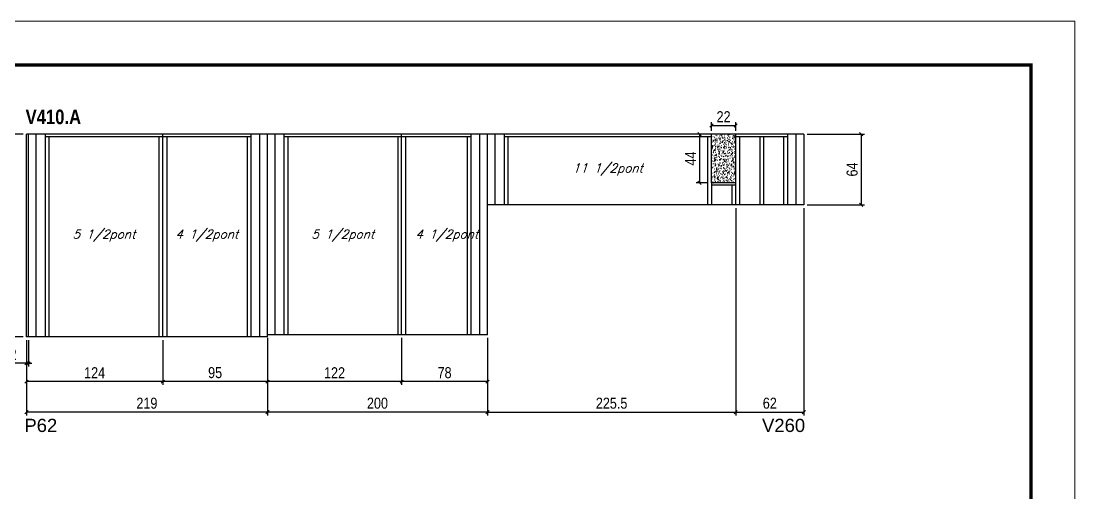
# Model space of a CAD drawing. Extents: x 3309 to 9590, y -2522 to 15424.
# Drawn here: x 5435 to 6393, y 10734 to 11162 of the extents above; entities that cross this region are included whole.
import ezdxf

# ---------------------------------------------------------------- set-up
doc = ezdxf.new("R2010")
doc.units = 0
doc.linetypes.add('DASHED', pattern=[0.75, 0.5, -0.25])
for name, color, linetype in [('5', 5, 'Continuous'), ('COTA', 241, 'Continuous'), ('NOMENCLATURA', 7, 'Continuous'), ('Painéis', 200, 'Continuous'), ('SARR_2.2x7', 40, 'Continuous'), ('SARR_3.5x7', 81, 'Continuous'), ('texto', 7, 'Continuous')]:
    doc.layers.add(name, color=color, linetype=linetype)
doc.layers.add('Folhas', color=255, linetype='Continuous', lineweight=9)
doc.layers.add('SARRAFO DE PRESSAO', color=251, linetype='DASHED', lineweight=9)
doc.styles.add('COTA TECNICA', font='techl___.ttf', dxfattribs={"height": 10})
doc.styles.add('Romans', font='romans.shx')
doc.styles.get("Standard").update_dxf_attribs({"font": 'arial.ttf'})
doc.styles.add('TECNICA', font='techb___.ttf', dxfattribs={"height": 10})
doc.dimstyles.new('PAINEL', dxfattribs={"dimtxt": 10, "dimasz": 3, "dimexe": 3, "dimexo": 3, "dimgap": 3, "dimtad": 1, "dimdec": 1, "dimzin": 12, "dimdsep": 46, "dimtxsty": 'COTA TECNICA', "dimblk1": 'OBLIQUE', "dimblk2": 'OBLIQUE', "dimsah": 1, "dimcen": 0.9, "dimclrd": 4, "dimclre": 4, "dimclrt": 240, "dimadec": 1, "dimazin": 3, "dimtfac": 1, "dimtdec": 1, "dimtmove": 0, "dimatfit": 3, "dimfxl": 1, "dimtolj": 1, "dimtzin": 12, "dimarcsym": 0})

# ---------------------------------------------------------------- blocks, each defined once
blk = doc.blocks.new('9999999999')
at = {"layer": 'Folhas'}
blk.add_lwpolyline([(98138.98, 34190.21), (99623.98, 34190.21), (99623.98, 35240.21), (98138.98, 35240.21)], close=True, dxfattribs=at)
at = {"layer": 'Folhas', "color": 30, "const_width": 3}
blk.add_lwpolyline([(98213.98, 34230.21), (99583.98, 34230.21), (99583.98, 35200.21), (98213.98, 35200.21)], close=True, dxfattribs=at)
blk = doc.blocks.new('_Oblique')
at = {"color": 0, "linetype": 'ByBlock', "lineweight": -2}
blk.add_line((-0.5, -0.5), (0.5, 0.5), dxfattribs=at)
blk = doc.blocks.new('*D1050')
at = {"layer": 'COTA', "color": 4, "linetype": 'ByBlock', "lineweight": -2, "transparency": 16777216}
for p, q in [((5564.12, 10872.35), (5564.12, 10831.67)), ((5659.12, 10872.35), (5659.12, 10831.67)), ((5659.12, 10834.67), (5564.12, 10834.67))]:
    blk.add_line(p, q, dxfattribs=at)
at = {"layer": 'Defpoints', "color": 0, "linetype": 'ByBlock', "transparency": 16777216}
for p in [(5564.12, 10875.35), (5659.12, 10875.35), (5564.12, 10834.67)]:
    blk.add_point(p, dxfattribs=at)
at = {"layer": 'COTA', "color": 4, "linetype": 'ByBlock', "lineweight": -2, "transparency": 16777216, "xscale": 3, "yscale": 3, "zscale": 3, "rotation": 180}
blk.add_blockref('_Oblique', (5564.12, 10834.67), dxfattribs=at)
at = {"layer": 'COTA', "color": 4, "linetype": 'ByBlock', "lineweight": -2, "transparency": 16777216, "xscale": 3, "yscale": 3, "zscale": 3}
blk.add_blockref('_Oblique', (5659.12, 10834.67), dxfattribs=at)
at = {"layer": 'COTA', "color": 240, "linetype": 'ByBlock', "transparency": 16777216, "insert": (5611.62, 10842.81), "char_height": 10, "attachment_point": 5, "style": 'COTA TECNICA'}
blk.add_mtext('\\A1;95', dxfattribs=at)
blk = doc.blocks.new('*D1051')
at = {"layer": 'COTA', "color": 4, "linetype": 'ByBlock', "lineweight": -2, "transparency": 16777216}
for p, q in [((5440.12, 10872.35), (5440.12, 10831.67)), ((5564.12, 10872.35), (5564.12, 10831.67)), ((5564.12, 10834.67), (5440.12, 10834.67))]:
    blk.add_line(p, q, dxfattribs=at)
at = {"layer": 'Defpoints', "color": 0, "linetype": 'ByBlock', "transparency": 16777216}
for p in [(5440.12, 10875.35), (5564.12, 10875.35), (5440.12, 10834.67)]:
    blk.add_point(p, dxfattribs=at)
at = {"layer": 'COTA', "color": 4, "linetype": 'ByBlock', "lineweight": -2, "transparency": 16777216, "xscale": 3, "yscale": 3, "zscale": 3, "rotation": 180}
blk.add_blockref('_Oblique', (5440.12, 10834.67), dxfattribs=at)
at = {"layer": 'COTA', "color": 4, "linetype": 'ByBlock', "lineweight": -2, "transparency": 16777216, "xscale": 3, "yscale": 3, "zscale": 3}
blk.add_blockref('_Oblique', (5564.12, 10834.67), dxfattribs=at)
at = {"layer": 'COTA', "color": 240, "linetype": 'ByBlock', "transparency": 16777216, "insert": (5502.12, 10842.75), "char_height": 10, "attachment_point": 5, "style": 'COTA TECNICA'}
blk.add_mtext('\\A1;124', dxfattribs=at)
blk = doc.blocks.new('*D1066')
at = {"layer": 'COTA', "color": 4, "linetype": 'ByBlock', "lineweight": -2, "transparency": 16777216}
for p, q in [((5440.12, 10872.35), (5440.12, 10803.96)), ((5659.12, 10872.35), (5659.12, 10803.96)), ((5659.12, 10806.96), (5440.12, 10806.96))]:
    blk.add_line(p, q, dxfattribs=at)
at = {"layer": 'Defpoints', "color": 0, "linetype": 'ByBlock', "transparency": 16777216}
for p in [(5440.12, 10875.35), (5659.12, 10875.35), (5440.12, 10806.96)]:
    blk.add_point(p, dxfattribs=at)
at = {"layer": 'COTA', "color": 4, "linetype": 'ByBlock', "lineweight": -2, "transparency": 16777216, "xscale": 3, "yscale": 3, "zscale": 3, "rotation": 180}
blk.add_blockref('_Oblique', (5440.12, 10806.96), dxfattribs=at)
at = {"layer": 'COTA', "color": 4, "linetype": 'ByBlock', "lineweight": -2, "transparency": 16777216, "xscale": 3, "yscale": 3, "zscale": 3}
blk.add_blockref('_Oblique', (5659.12, 10806.96), dxfattribs=at)
at = {"layer": 'COTA', "color": 240, "linetype": 'ByBlock', "transparency": 16777216, "insert": (5549.62, 10815.05), "char_height": 10, "attachment_point": 5, "style": 'COTA TECNICA'}
blk.add_mtext('\\A1;219', dxfattribs=at)
blk = doc.blocks.new('*D1067')
at = {"layer": 'COTA', "color": 4, "lineweight": -2, "transparency": 16777216}
for p, q in [((5437.12, 11059.35), (5418.04, 11059.35)), ((5421.04, 11059.35), (5421.04, 10875.35)), ((5437.12, 10875.35), (5418.04, 10875.35))]:
    blk.add_line(p, q, dxfattribs=at)
at = {"layer": 'Defpoints', "color": 0, "transparency": 16777216}
for p in [(5440.12, 11059.35), (5421.04, 10875.35), (5440.12, 10875.35)]:
    blk.add_point(p, dxfattribs=at)
at = {"layer": 'COTA', "color": 4, "lineweight": -2, "transparency": 16777216, "xscale": 3, "yscale": 3, "zscale": 3}
for p, rotation in [((5421.04, 11059.35), 90), ((5421.04, 10875.35), 270)]:
    blk.add_blockref('_Oblique', p, dxfattribs=dict(at, rotation=rotation))
at = {"layer": 'COTA', "color": 240, "transparency": 16777216, "insert": (5412.94, 10967.35), "char_height": 10, "attachment_point": 5, "rotation": 90, "style": 'COTA TECNICA'}
blk.add_mtext('\\A1;184', dxfattribs=at)
blk = doc.blocks.new('*D1068')
at = {"layer": 'COTA', "color": 4, "lineweight": -2, "transparency": 16777216}
for p, q in [((5440.12, 10872.35), (5440.12, 10848.32)), ((5442.12, 10872.35), (5442.12, 10848.32)), ((5440.12, 10851.32), (5422.01, 10851.32)), ((5442.12, 10851.32), (5440.12, 10851.32)), ((5442.12, 10851.32), (5445.12, 10851.32))]:
    blk.add_line(p, q, dxfattribs=at)
at = {"layer": 'Defpoints', "color": 0, "transparency": 16777216}
for p in [(5440.12, 10875.35), (5442.12, 10875.35), (5440.12, 10851.32)]:
    blk.add_point(p, dxfattribs=at)
at = {"layer": 'COTA', "color": 4, "lineweight": -2, "transparency": 16777216, "xscale": 3, "yscale": 3, "zscale": 3}
blk.add_blockref('_Oblique', (5440.12, 10851.32), dxfattribs=at)
at = {"layer": 'COTA', "color": 4, "lineweight": -2, "transparency": 16777216, "xscale": 3, "yscale": 3, "zscale": 3, "rotation": 180}
blk.add_blockref('_Oblique', (5442.12, 10851.32), dxfattribs=at)
at = {"layer": 'COTA', "color": 240, "transparency": 16777216, "insert": (5428.06, 10859.32), "char_height": 10, "attachment_point": 5, "style": 'COTA TECNICA'}
blk.add_mtext('\\A1;2', dxfattribs=at)
blk = doc.blocks.new('*D1052')
at = {"layer": 'COTA', "color": 4, "linetype": 'ByBlock', "lineweight": -2, "transparency": 16777216}
for p, q in [((5781.12, 10874.35), (5781.12, 10831.67)), ((5859.12, 10874.35), (5859.12, 10831.67)), ((5859.12, 10834.67), (5781.12, 10834.67))]:
    blk.add_line(p, q, dxfattribs=at)
at = {"layer": 'Defpoints', "color": 0, "linetype": 'ByBlock', "transparency": 16777216}
for p in [(5781.12, 10877.35), (5859.12, 10877.35), (5781.12, 10834.67)]:
    blk.add_point(p, dxfattribs=at)
at = {"layer": 'COTA', "color": 4, "linetype": 'ByBlock', "lineweight": -2, "transparency": 16777216, "xscale": 3, "yscale": 3, "zscale": 3, "rotation": 180}
blk.add_blockref('_Oblique', (5781.12, 10834.67), dxfattribs=at)
at = {"layer": 'COTA', "color": 4, "linetype": 'ByBlock', "lineweight": -2, "transparency": 16777216, "xscale": 3, "yscale": 3, "zscale": 3}
blk.add_blockref('_Oblique', (5859.12, 10834.67), dxfattribs=at)
at = {"layer": 'COTA', "color": 240, "linetype": 'ByBlock', "transparency": 16777216, "insert": (5820.12, 10842.77), "char_height": 10, "attachment_point": 5, "style": 'COTA TECNICA'}
blk.add_mtext('\\A1;78', dxfattribs=at)
blk = doc.blocks.new('*D1053')
at = {"layer": 'COTA', "color": 4, "linetype": 'ByBlock', "lineweight": -2, "transparency": 16777216}
for p, q in [((5659.12, 10874.35), (5659.12, 10831.67)), ((5781.12, 10874.35), (5781.12, 10831.67)), ((5781.12, 10834.67), (5659.12, 10834.67))]:
    blk.add_line(p, q, dxfattribs=at)
at = {"layer": 'Defpoints', "color": 0, "linetype": 'ByBlock', "transparency": 16777216}
for p in [(5659.12, 10877.35), (5781.12, 10877.35), (5659.12, 10834.67)]:
    blk.add_point(p, dxfattribs=at)
at = {"layer": 'COTA', "color": 4, "linetype": 'ByBlock', "lineweight": -2, "transparency": 16777216, "xscale": 3, "yscale": 3, "zscale": 3, "rotation": 180}
blk.add_blockref('_Oblique', (5659.12, 10834.67), dxfattribs=at)
at = {"layer": 'COTA', "color": 4, "linetype": 'ByBlock', "lineweight": -2, "transparency": 16777216, "xscale": 3, "yscale": 3, "zscale": 3}
blk.add_blockref('_Oblique', (5781.12, 10834.67), dxfattribs=at)
at = {"layer": 'COTA', "color": 240, "linetype": 'ByBlock', "transparency": 16777216, "insert": (5720.12, 10842.73), "char_height": 10, "attachment_point": 5, "style": 'COTA TECNICA'}
blk.add_mtext('\\A1;122', dxfattribs=at)
blk = doc.blocks.new('*D1069')
at = {"layer": 'COTA', "color": 4, "linetype": 'ByBlock', "lineweight": -2, "transparency": 16777216}
for p, q in [((5659.12, 10874.35), (5659.12, 10803.96)), ((5859.12, 10874.35), (5859.12, 10803.96)), ((5859.12, 10806.96), (5659.12, 10806.96))]:
    blk.add_line(p, q, dxfattribs=at)
at = {"layer": 'Defpoints', "color": 0, "linetype": 'ByBlock', "transparency": 16777216}
for p in [(5659.12, 10877.35), (5859.12, 10877.35), (5659.12, 10806.96)]:
    blk.add_point(p, dxfattribs=at)
at = {"layer": 'COTA', "color": 4, "linetype": 'ByBlock', "lineweight": -2, "transparency": 16777216, "xscale": 3, "yscale": 3, "zscale": 3, "rotation": 180}
blk.add_blockref('_Oblique', (5659.12, 10806.96), dxfattribs=at)
at = {"layer": 'COTA', "color": 4, "linetype": 'ByBlock', "lineweight": -2, "transparency": 16777216, "xscale": 3, "yscale": 3, "zscale": 3}
blk.add_blockref('_Oblique', (5859.12, 10806.96), dxfattribs=at)
at = {"layer": 'COTA', "color": 240, "linetype": 'ByBlock', "transparency": 16777216, "insert": (5759.12, 10815.07), "char_height": 10, "attachment_point": 5, "style": 'COTA TECNICA'}
blk.add_mtext('\\A1;200', dxfattribs=at)
blk = doc.blocks.new('*D1070')
at = {"layer": 'COTA', "color": 4, "lineweight": -2, "transparency": 16777216}
for p, q in [((6084.62, 10992.35), (6084.62, 10803.96)), ((5859.12, 10874.35), (5859.12, 10803.96)), ((5859.12, 10806.96), (6084.62, 10806.96))]:
    blk.add_line(p, q, dxfattribs=at)
at = {"layer": 'Defpoints', "color": 0, "transparency": 16777216}
for p in [(6084.62, 10995.35), (5859.12, 10877.35), (6084.62, 10806.96)]:
    blk.add_point(p, dxfattribs=at)
at = {"layer": 'COTA', "color": 4, "lineweight": -2, "transparency": 16777216, "xscale": 3, "yscale": 3, "zscale": 3, "rotation": 180}
blk.add_blockref('_Oblique', (5859.12, 10806.96), dxfattribs=at)
at = {"layer": 'COTA', "color": 4, "lineweight": -2, "transparency": 16777216, "xscale": 3, "yscale": 3, "zscale": 3}
blk.add_blockref('_Oblique', (6084.62, 10806.96), dxfattribs=at)
at = {"layer": 'COTA', "color": 240, "transparency": 16777216, "insert": (5971.87, 10815.07), "char_height": 10, "attachment_point": 5, "style": 'COTA TECNICA'}
blk.add_mtext('\\A1;225.5', dxfattribs=at)
blk = doc.blocks.new('*D1071')
at = {"layer": 'COTA', "color": 4, "lineweight": -2, "transparency": 16777216}
for p, q in [((6149.62, 11059.35), (6201.58, 11059.35)), ((6198.58, 11059.35), (6198.58, 10995.35)), ((6149.62, 10995.35), (6201.58, 10995.35))]:
    blk.add_line(p, q, dxfattribs=at)
at = {"layer": 'Defpoints', "color": 0, "transparency": 16777216}
for p in [(6146.62, 11059.35), (6146.62, 10995.35), (6198.58, 10995.35)]:
    blk.add_point(p, dxfattribs=at)
at = {"layer": 'COTA', "color": 4, "lineweight": -2, "transparency": 16777216, "xscale": 3, "yscale": 3, "zscale": 3}
for p, rotation in [((6198.58, 11059.35), 90), ((6198.58, 10995.35), 270)]:
    blk.add_blockref('_Oblique', p, dxfattribs=dict(at, rotation=rotation))
at = {"layer": 'COTA', "color": 240, "transparency": 16777216, "insert": (6190.48, 11027.35), "char_height": 10, "attachment_point": 5, "rotation": 90, "style": 'COTA TECNICA'}
blk.add_mtext('\\A1;64', dxfattribs=at)
blk = doc.blocks.new('*D1079')
at = {"layer": 'COTA', "color": 4, "lineweight": -2, "transparency": 16777216}
for p, q in [((6084.62, 10992.35), (6084.62, 10803.96)), ((6146.62, 10992.35), (6146.62, 10803.96)), ((6084.62, 10806.96), (6146.62, 10806.96))]:
    blk.add_line(p, q, dxfattribs=at)
at = {"layer": 'Defpoints', "color": 0, "transparency": 16777216}
for p in [(6084.62, 10995.35), (6146.62, 10995.35), (6146.62, 10806.96)]:
    blk.add_point(p, dxfattribs=at)
at = {"layer": 'COTA', "color": 4, "lineweight": -2, "transparency": 16777216, "xscale": 3, "yscale": 3, "zscale": 3, "rotation": 180}
blk.add_blockref('_Oblique', (6084.62, 10806.96), dxfattribs=at)
at = {"layer": 'COTA', "color": 4, "lineweight": -2, "transparency": 16777216, "xscale": 3, "yscale": 3, "zscale": 3}
blk.add_blockref('_Oblique', (6146.62, 10806.96), dxfattribs=at)
at = {"layer": 'COTA', "color": 240, "transparency": 16777216, "insert": (6115.62, 10815.07), "char_height": 10, "attachment_point": 5, "style": 'COTA TECNICA'}
blk.add_mtext('\\A1;62', dxfattribs=at)
blk = doc.blocks.new('*D1080')
at = {"layer": 'COTA', "color": 4, "lineweight": -2, "transparency": 16777216}
for p, q in [((6059.62, 11059.35), (6048.75, 11059.35)), ((6051.75, 11059.35), (6051.75, 11015.35)), ((6059.62, 11015.35), (6048.75, 11015.35))]:
    blk.add_line(p, q, dxfattribs=at)
at = {"layer": 'Defpoints', "color": 0, "transparency": 16777216}
for p in [(6062.62, 11059.35), (6051.75, 11015.35), (6062.62, 11015.35)]:
    blk.add_point(p, dxfattribs=at)
at = {"layer": 'COTA', "color": 4, "lineweight": -2, "transparency": 16777216, "xscale": 3, "yscale": 3, "zscale": 3}
for p, rotation in [((6051.75, 11059.35), 90), ((6051.75, 11015.35), 270)]:
    blk.add_blockref('_Oblique', p, dxfattribs=dict(at, rotation=rotation))
at = {"layer": 'COTA', "color": 240, "transparency": 16777216, "insert": (6043.68, 11037.35), "char_height": 10, "attachment_point": 5, "rotation": 90, "style": 'COTA TECNICA'}
blk.add_mtext('\\A1;44', dxfattribs=at)
blk = doc.blocks.new('*D1081')
at = {"layer": 'COTA', "color": 4, "lineweight": -2, "transparency": 16777216}
for p, q in [((6062.62, 11062.35), (6062.62, 11070.29)), ((6084.62, 11062.35), (6084.62, 11070.29)), ((6062.62, 11067.29), (6084.62, 11067.29))]:
    blk.add_line(p, q, dxfattribs=at)
at = {"layer": 'Defpoints', "color": 0, "transparency": 16777216}
for p in [(6084.62, 11067.29), (6062.62, 11059.35), (6084.62, 11059.35)]:
    blk.add_point(p, dxfattribs=at)
at = {"layer": 'COTA', "color": 4, "lineweight": -2, "transparency": 16777216, "xscale": 3, "yscale": 3, "zscale": 3, "rotation": 180}
blk.add_blockref('_Oblique', (6062.62, 11067.29), dxfattribs=at)
at = {"layer": 'COTA', "color": 4, "lineweight": -2, "transparency": 16777216, "xscale": 3, "yscale": 3, "zscale": 3}
blk.add_blockref('_Oblique', (6084.62, 11067.29), dxfattribs=at)
at = {"layer": 'COTA', "color": 240, "transparency": 16777216, "insert": (6073.62, 11075.29), "char_height": 10, "attachment_point": 5, "style": 'COTA TECNICA'}
blk.add_mtext('\\A1;22', dxfattribs=at)

msp = doc.modelspace()

# ---------------------------------------------------------------- hatches: boundary and pattern name
at = {"layer": 'COTA'}
h = msp.add_hatch(dxfattribs=at)
h.set_pattern_fill('AR-CONC', color=256, scale=0.03)
h.set_pattern_definition([(50, (19, 0), (5.46554, -0.4781726), [0.5715, -6.2865]), (355, (19, 0), (-1.0573026, 5.7317054), [0.4572, -5.0292175]), (100.451445, (19.4555, -0.04), (4.4082374, 5.2535326), [0.4857003, -5.3427073]), (46.1842, (19, 1.524), (8.1323712, -1.26127), [0.85725, -9.42975]), (96.63556, (19.678, 1.419), (7.122124, 7.4227837), [0.7285507, -8.014068]), (351.18415, (19, 1.524), (7.122124, 7.422784), [0.685799, -7.543792]), (21, (19.762, 1.143), (4.5484317, -3.067956), [0.5715, -6.2865]), (326, (19.762, 1.143), (1.8540609, 5.525639), [0.4572, -5.0292]), (71.451445, (20.141, 0.8873), (6.4024926, 2.457683), [0.4857003, -5.3426981]), (37.5, (19, 0), (0.0926581, 2.53665117), [0, -4.96824, 0, -5.1054, 0, -5.04825]), (7.5, (19, 0), (2.0045899, 3.00541724), [0, -2.91084, 0, -4.85394, 0, -1.92405]), (327.5, (17.3007, 0), (4.06771786, -0.17186232), [0, -1.905, 0, -5.9436, 0, -7.8867]), (317.5, (16.5387, 0), (4.4438754, 0.7627947), [0, -2.4765, 0, -3.94716, 0, -5.6007])])
h.paths.add_polyline_path([(6062.62, 11015.35), (6084.62, 11015.35), (6084.62, 11059.35), (6062.62, 11059.35)])

# ---------------------------------------------------------------- linework, layer by layer
for p, q in [((6084.62, 11059.35), (6062.62, 11059.35)), ((6062.62, 11015.35), (6062.62, 10995.35))]:
    msp.add_line(p, q, dxfattribs=at)
at = {"layer": 'Painéis', "linetype": 'ByBlock'}
for p, q in [((5440.12, 10875.35), (5440.12, 11059.35)), ((6062.62, 11059.35), (5440.12, 11059.35)), ((5442.12, 10875.35), (5442.12, 11059.35)), ((5564.12, 10875.35), (5564.12, 11059.35)), ((5659.12, 10875.35), (5659.12, 11059.35)), ((5781.12, 10877.35), (5781.12, 11059.35)), ((5859.12, 10877.35), (5859.12, 11059.35)), ((6062.62, 11015.35), (6062.62, 11059.35)), ((6146.62, 11059.35), (6084.62, 11059.35)), ((6084.62, 10995.35), (6084.62, 11059.35)), ((6146.62, 11059.35), (6146.62, 10995.35)), ((6084.62, 11015.35), (6062.62, 11015.35)), ((6146.62, 10995.35), (5859.12, 10995.35)), ((5659.12, 10875.35), (5440.12, 10875.35)), ((5859.12, 10877.35), (5659.12, 10877.35))]:
    msp.add_line(p, q, dxfattribs=at)
at = {"layer": 'SARR_2.2x7', "linetype": 'Continuous'}
for p, q in [((5449.12, 10875.35), (5449.12, 11059.35)), ((5564.12, 11057.15), (5457.12, 11057.15)), ((5644.12, 11057.15), (5564.12, 11057.15)), ((5652.12, 10875.35), (5652.12, 11059.35)), ((5666.12, 10877.35), (5666.12, 11059.35)), ((5781.12, 11057.15), (5674.12, 11057.15)), ((5844.12, 11057.15), (5781.12, 11057.15)), ((5852.12, 10877.35), (5852.12, 11059.35)), ((5866.12, 10995.35), (5866.12, 11059.35)), ((6062.62, 11057.15), (5874.12, 11057.15)), ((6131.62, 11057.15), (6084.62, 11057.15)), ((6139.62, 10995.35), (6139.62, 11059.35)), ((6084.62, 11013.15), (6062.62, 11013.15))]:
    msp.add_line(p, q, dxfattribs=at)
at = {"layer": 'SARR_3.5x7'}
for p, q in [((5457.12, 11059.35), (5457.12, 10875.35)), ((5460.62, 11057.15), (5460.62, 10875.35)), ((5560.62, 11057.15), (5560.62, 10875.35)), ((5567.62, 11057.15), (5567.62, 10875.35)), ((5640.62, 11057.15), (5640.62, 10875.35)), ((5644.12, 11059.35), (5644.12, 10875.35)), ((5674.12, 11059.35), (5674.12, 10877.35)), ((5677.62, 11057.15), (5677.62, 10877.35)), ((5777.62, 11057.15), (5777.62, 10877.35)), ((5784.62, 11057.15), (5784.62, 10877.35)), ((5840.62, 11057.15), (5840.62, 10877.35)), ((5844.12, 11059.35), (5844.12, 10877.35)), ((5874.12, 11059.35), (5874.12, 10995.35)), ((5877.62, 11057.15), (5877.62, 10995.35)), ((6059.12, 11057.15), (6059.12, 10995.35)), ((6088.12, 11057.15), (6088.12, 10995.35)), ((6106.42, 11057.15), (6106.42, 10995.35)), ((6109.92, 11057.15), (6109.92, 10995.35)), ((6128.12, 11057.15), (6128.12, 10995.35)), ((6131.62, 11059.35), (6131.62, 10995.35)), ((6081.12, 11013.15), (6081.12, 10995.35))]:
    msp.add_line(p, q, dxfattribs=at)

# ---------------------------------------------------------------- block references
at = {"layer": 'SARRAFO DE PRESSAO', "color": 6, "linetype": 'ByBlock'}
msp.add_blockref('9999999999', (-93231.11, -24078.07), dxfattribs=at)

# ---------------------------------------------------------------- texts
at = {"layer": '5', "linetype": 'Continuous'}
for s, p in [('P62', (5438.32, 10788.95)), ('V260', (6108.59, 10788.95))]:
    msp.add_text(s, height=12, rotation=0.00004, dxfattribs=at).set_placement(p)
at = {"layer": 'NOMENCLATURA', "style": 'TECNICA'}
msp.add_text('V410.A', height=13.2, dxfattribs=at).set_placement((5439.4, 11068.54))
at = {"layer": 'texto', "color": 2, "char_height": 8, "attachment_point": 5, "style": 'Romans'}
for s, insert in [('{\\Q19;\\C256;11 1/2pont}', (5968.37, 11027.35)), ('{\\Q19;\\C256;5 1/2pont}', (5510.62, 10967.35)), ('{\\Q19;\\C256;4 1/2pont}', (5604.12, 10967.35)), ('{\\Q19;\\C256;5 1/2pont}', (5727.62, 10967.35)), ('{\\Q19;\\C256;4 1/2pont}', (5822.12, 10967.35))]:
    msp.add_mtext(s, dxfattribs=dict(at, insert=insert))

# ---------------------------------------------------------------- dimensions: what is measured, and where the dimension line sits
at = {"layer": 'COTA'}
for base, p1, p2, picture, middle in [((6084.62, 11067.29), (6062.62, 11059.35), (6084.62, 11059.35), '*D1081', (6073.62, 11075.29)), ((6084.62, 10806.96), (5859.12, 10877.35), (6084.62, 10995.35), '*D1070', (5971.87, 10815.07)), ((6146.62, 10806.96), (6084.62, 10995.35), (6146.62, 10995.35), '*D1079', (6115.62, 10815.07)), ((5440.12, 10851.32), (5442.12, 10875.35), (5440.12, 10875.35), '*D1068', (5428.06, 10859.32))]:
    dim = msp.add_linear_dim(base=base, p1=p1, p2=p2, dimstyle='PAINEL', dxfattribs=at)
    dim.commit()
    dim.dimension.update_dxf_attribs({"geometry": picture, "text_midpoint": middle})
for base, p1, p2, picture, middle in [((5421.04, 10875.35), (5440.12, 11059.35), (5440.12, 10875.35), '*D1067', (5412.94, 10967.35)), ((6051.75, 11015.35), (6062.62, 11059.35), (6062.62, 11015.35), '*D1080', (6043.68, 11037.35)), ((6198.58, 10995.35), (6146.62, 11059.35), (6146.62, 10995.35), '*D1071', (6190.48, 11027.35))]:
    dim = msp.add_linear_dim(base=base, p1=p1, p2=p2, angle=90, dimstyle='PAINEL', dxfattribs=at)
    dim.commit()
    dim.dimension.update_dxf_attribs({"geometry": picture, "text_midpoint": middle})
at = {"layer": 'COTA', "linetype": 'ByBlock'}
for base, p1, p2, picture, middle in [((5440.12, 10834.67), (5564.12, 10875.35), (5440.12, 10875.35), '*D1051', (5502.12, 10842.75)), ((5659.12, 10834.67), (5781.12, 10877.35), (5659.12, 10877.35), '*D1053', (5720.12, 10842.73))]:
    dim = msp.add_linear_dim(base=base, p1=p1, p2=p2, angle=180, dimstyle='PAINEL', override={"dimtmove": 1}, dxfattribs=at)
    dim.commit()
    dim.dimension.update_dxf_attribs({"geometry": picture, "text_midpoint": middle})
for base, p1, p2, picture, middle in [((5440.12, 10806.96), (5659.12, 10875.35), (5440.12, 10875.35), '*D1066', (5549.62, 10815.05)), ((5564.12, 10834.67), (5659.12, 10875.35), (5564.12, 10875.35), '*D1050', (5611.62, 10842.81)), ((5659.12, 10806.96), (5859.12, 10877.35), (5659.12, 10877.35), '*D1069', (5759.12, 10815.07)), ((5781.12, 10834.67), (5859.12, 10877.35), (5781.12, 10877.35), '*D1052', (5820.12, 10842.77))]:
    dim = msp.add_linear_dim(base=base, p1=p1, p2=p2, angle=180, dimstyle='PAINEL', dxfattribs=at)
    dim.commit()
    dim.dimension.update_dxf_attribs({"geometry": picture, "text_midpoint": middle})

doc.saveas('drawing.dxf')
